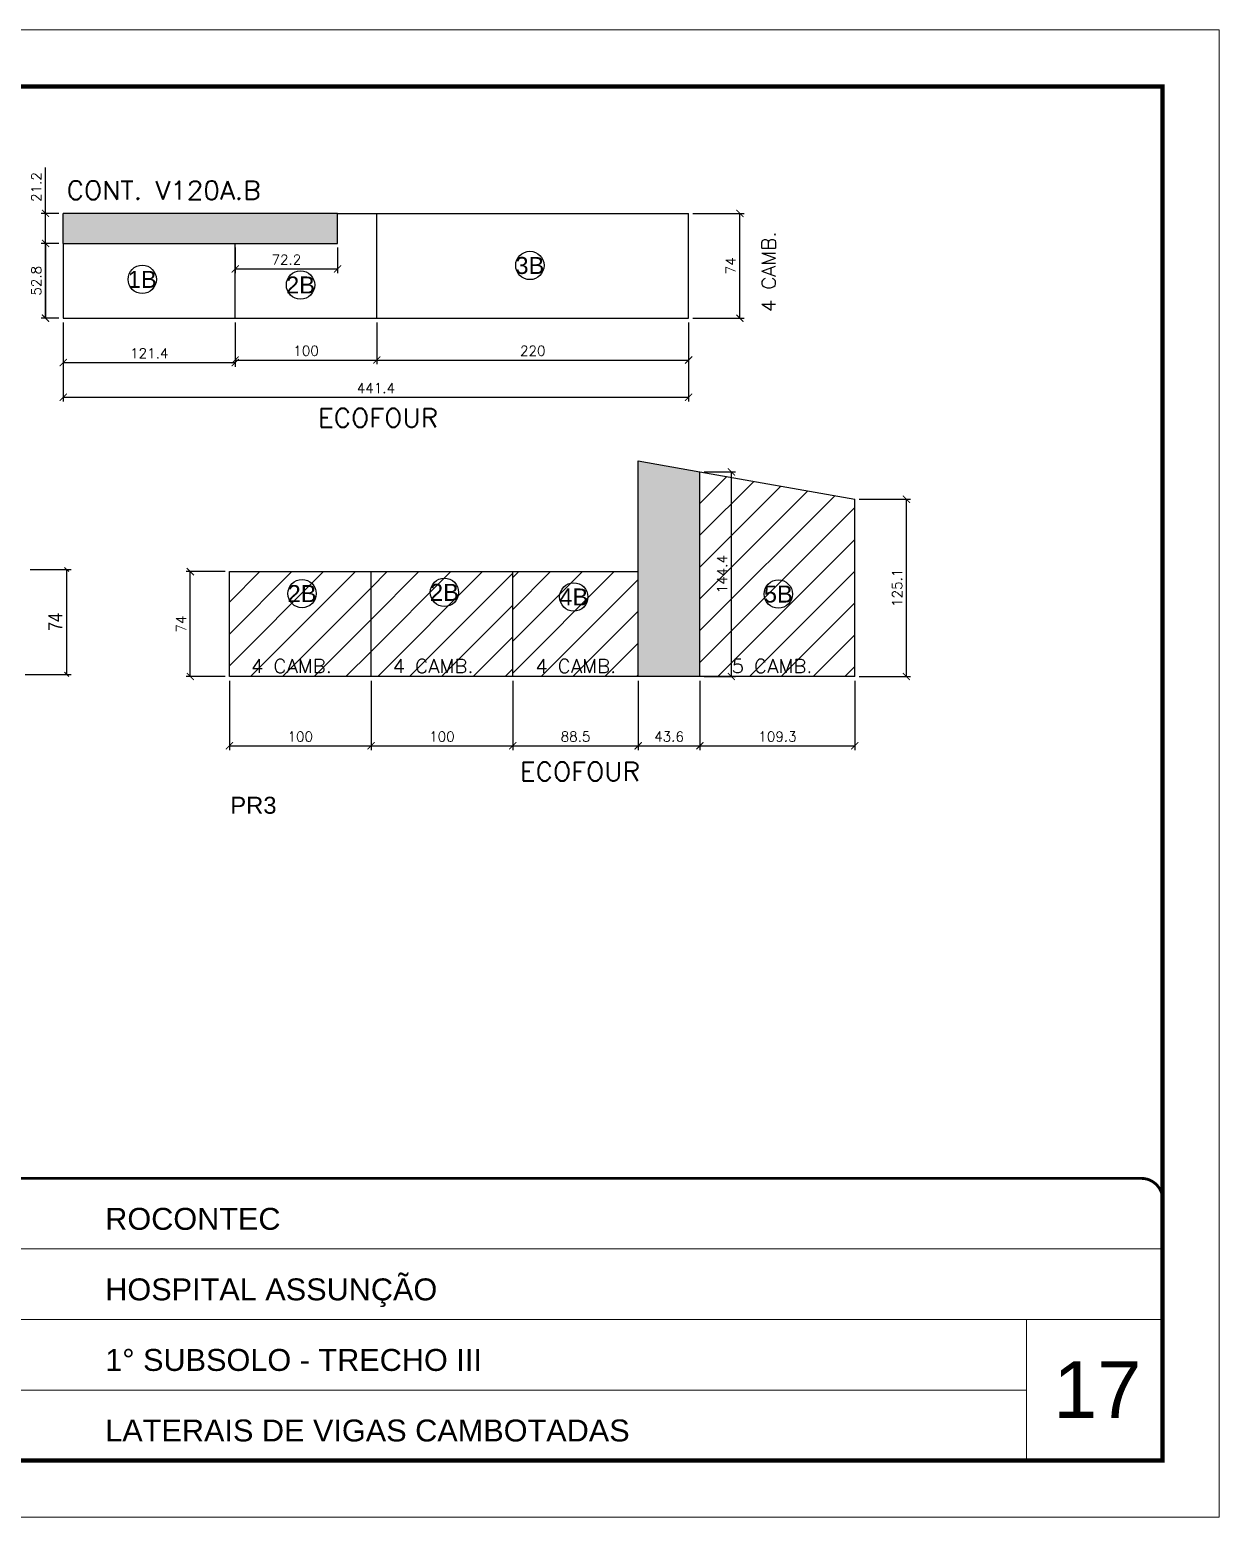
# Model space of a CAD drawing. Extents: x 2582 to 11841, y -26396 to 2611.
# Drawn here: x 3227 to 4067, y -3424 to -2374 of the extents above; entities that cross this region are included whole.
import ezdxf
from ezdxf.enums import TextEntityAlignment as Align

# ---------------------------------------------------------------- set-up
doc = ezdxf.new("R2010")
doc.units = 0
doc.linetypes.add('CONTINUO', pattern=[0])
doc.linetypes.add('DASHED', pattern=[0.75, 0.5, -0.25])
for name, color, linetype in [('5', 5, 'Continuous'), ('COTA', 241, 'Continuous'), ('Painéis', 200, 'Continuous'), ('Romaneio', 10, 'Continuous')]:
    doc.layers.add(name, color=color, linetype=linetype)
for name, color, linetype, lineweight in [('CARIMBO', 255, 'Continuous', 9), ('Folhas', 255, 'Continuous', 9), ('Hachura', 251, 'Continuous', 9), ('SARRAFO DE PRESSAO', 251, 'DASHED', 9), ('Texto Seção', 7, 'Continuous', 15)]:
    doc.layers.add(name, color=color, linetype=linetype, lineweight=lineweight)
doc.styles.add('ARIAL', font='arial.ttf')
doc.styles.add('COTA TECNICA', font='techl___.ttf', dxfattribs={"height": 10})
doc.styles.add('REGUA-120', font='ROMANS.shx', dxfattribs={"height": 15})
doc.styles.add('Romans', font='romans.shx')
doc.styles.get("Standard").update_dxf_attribs({"font": 'arial.ttf'})
doc.dimstyles.new('Cota Paínel', dxfattribs={"dimtxt": 7, "dimasz": 5, "dimexe": 3, "dimexo": 3, "dimgap": 3, "dimtad": 1, "dimdec": 1, "dimzin": 12, "dimdsep": 46, "dimtxsty": 'Romans', "dimblk": 'ARCHTICK', "dimcen": 0, "dimclrd": 4, "dimclre": 4, "dimclrt": 1, "dimadec": 1, "dimazin": 3, "dimtfac": 1, "dimtdec": 1, "dimtmove": 0, "dimatfit": 3, "dimldrblk": 'OBLIQUE', "dimfxl": 1, "dimtolj": 1, "dimtzin": 12, "dimarcsym": 0})
doc.dimstyles.new('PAINEL', dxfattribs={"dimtxt": 10, "dimasz": 3, "dimexe": 3, "dimexo": 3, "dimgap": 3, "dimtad": 1, "dimdec": 1, "dimzin": 12, "dimdsep": 46, "dimtxsty": 'COTA TECNICA', "dimblk1": 'OBLIQUE', "dimblk2": 'OBLIQUE', "dimsah": 1, "dimcen": 0.9, "dimclrd": 4, "dimclre": 4, "dimclrt": 240, "dimadec": 1, "dimazin": 3, "dimtfac": 1, "dimtdec": 1, "dimtmove": 0, "dimatfit": 3, "dimfxl": 1, "dimtolj": 1, "dimtzin": 12, "dimarcsym": 0})
pattern_1 = [(45, (-126439.366, -32905.08), (-11.2253202, 11.2253202), [])]

# ---------------------------------------------------------------- blocks, each defined once
blk = doc.blocks.new('9999999999')
at = {"color": 30, "linetype": 'CONTINUO'}
for p, q in [((98564.6, 34379.6), (99584, 34379.6)), ((98564.6, 34329.8), (99488, 34329.8)), ((99584, 34329.8), (99488, 34329.8)), ((99488, 34329.8), (99488, 34230.2)), ((98564.6, 34280), (99488, 34280))]:
    blk.add_line(p, q, dxfattribs=at)
at = {"color": 30, "linetype": 'CONTINUO', "const_width": 2}
blk.add_lwpolyline([(99584, 34230.2), (99584, 34414.4, 0.414214), (99569, 34429.4), (98229, 34429.4, 0.414214), (98214, 34414.4), (98214, 34245.2, 0.414214), (98229, 34230.2), (99584, 34230.2)], format="xyb", dxfattribs=at)
at = {"layer": 'Folhas'}
blk.add_lwpolyline([(98139, 34190.2), (99624, 34190.2), (99624, 35240.2), (98139, 35240.2)], close=True, dxfattribs=at)
at = {"layer": 'Folhas', "color": 30, "const_width": 3}
blk.add_lwpolyline([(98214, 34230.2), (99584, 34230.2), (99584, 35200.2), (98214, 35200.2)], close=True, dxfattribs=at)
at = {"color": 7, "linetype": 'Continuous', "ltscale": 5, "style": 'ARIAL'}
for s, height, p in [('ROCONTEC', 15.48, (98837.7, 34393.1)), ('HOSPITAL ASSUNÇÃO', 15.483, (98837.7, 34343.3)), ('1° SUBSOLO - TRECHO III', 15.483, (98837.7, 34293.5)), ('LATERAIS DE VIGAS CAMBOTADAS', 15.483, (98837.7, 34243.7))]:
    blk.add_text(s, height=height, dxfattribs=at).set_placement(p)
blk = doc.blocks.new('_ArchTick')
at = {"color": 0, "linetype": 'ByBlock', "const_width": 0.15}
blk.add_lwpolyline([(-0.5, -0.5), (0.5, 0.5)], dxfattribs=at)
blk = doc.blocks.new('*D592')
at = {"layer": 'COTA', "color": 4, "linetype": 'ByBlock', "lineweight": -2, "transparency": 16777216}
for p, q in [((3250.7, -2581.1), (3250.7, -2612.4)), ((3372.1, -2581.1), (3372.1, -2612.4)), ((3250.7, -2609.4), (3372.1, -2609.4))]:
    blk.add_line(p, q, dxfattribs=at)
at = {"layer": 'Defpoints', "color": 0, "linetype": 'ByBlock', "transparency": 16777216}
for p in [(3250.7, -2578.1), (3372.1, -2578.1), (3372.1, -2609.4)]:
    blk.add_point(p, dxfattribs=at)
at = {"layer": 'COTA', "color": 4, "linetype": 'ByBlock', "lineweight": -2, "transparency": 16777216, "xscale": 5, "yscale": 5, "zscale": 5, "rotation": 180}
blk.add_blockref('_ArchTick', (3250.7, -2609.4), dxfattribs=at)
at = {"layer": 'COTA', "color": 4, "linetype": 'ByBlock', "lineweight": -2, "transparency": 16777216, "xscale": 5, "yscale": 5, "zscale": 5}
blk.add_blockref('_ArchTick', (3372.1, -2609.4), dxfattribs=at)
at = {"layer": 'COTA', "color": 1, "linetype": 'ByBlock', "transparency": 16777216, "insert": (3311.4, -2602.9), "char_height": 7, "attachment_point": 5, "style": 'Romans'}
blk.add_mtext('\\A1;121.4', dxfattribs=at)
blk = doc.blocks.new('_Oblique')
at = {"color": 0, "linetype": 'ByBlock', "lineweight": -2}
blk.add_line((-0.5, -0.5), (0.5, 0.5), dxfattribs=at)
blk = doc.blocks.new('*D593')
at = {"layer": 'COTA', "color": 4, "linetype": 'ByBlock', "lineweight": -2, "transparency": 16777216}
for p, q in [((3250.7, -2581.1), (3250.7, -2636.9)), ((3692.1, -2581.1), (3692.1, -2636.9)), ((3250.7, -2633.9), (3692.1, -2633.9))]:
    blk.add_line(p, q, dxfattribs=at)
at = {"layer": 'Defpoints', "color": 0, "linetype": 'ByBlock', "transparency": 16777216}
for p in [(3250.7, -2578.1), (3692.1, -2578.1), (3692.1, -2633.9)]:
    blk.add_point(p, dxfattribs=at)
at = {"layer": 'COTA', "color": 4, "linetype": 'ByBlock', "lineweight": -2, "transparency": 16777216, "xscale": 5, "yscale": 5, "zscale": 5, "rotation": 180}
blk.add_blockref('_ArchTick', (3250.7, -2633.9), dxfattribs=at)
at = {"layer": 'COTA', "color": 4, "linetype": 'ByBlock', "lineweight": -2, "transparency": 16777216, "xscale": 5, "yscale": 5, "zscale": 5}
blk.add_blockref('_ArchTick', (3692.1, -2633.9), dxfattribs=at)
at = {"layer": 'COTA', "color": 1, "linetype": 'ByBlock', "transparency": 16777216, "insert": (3471.4, -2627.4), "char_height": 7, "attachment_point": 5, "style": 'Romans'}
blk.add_mtext('\\A1;441.4', dxfattribs=at)
blk = doc.blocks.new('*D90')
at = {"layer": 'COTA', "color": 4, "linetype": 'ByBlock', "lineweight": -2, "transparency": 16777216}
for p, q in [((3472.1, -2581.1), (3472.1, -2610.6)), ((3692.1, -2581.1), (3692.1, -2610.6)), ((3472.1, -2607.6), (3692.1, -2607.6))]:
    blk.add_line(p, q, dxfattribs=at)
at = {"layer": 'Defpoints', "color": 0, "linetype": 'ByBlock', "transparency": 16777216}
for p in [(3472.1, -2578.1), (3692.1, -2578.1), (3692.1, -2607.6)]:
    blk.add_point(p, dxfattribs=at)
at = {"layer": 'COTA', "color": 4, "linetype": 'ByBlock', "lineweight": -2, "transparency": 16777216, "xscale": 5, "yscale": 5, "zscale": 5, "rotation": 180}
blk.add_blockref('_ArchTick', (3472.1, -2607.6), dxfattribs=at)
at = {"layer": 'COTA', "color": 4, "linetype": 'ByBlock', "lineweight": -2, "transparency": 16777216, "xscale": 5, "yscale": 5, "zscale": 5}
blk.add_blockref('_ArchTick', (3692.1, -2607.6), dxfattribs=at)
at = {"layer": 'COTA', "color": 1, "linetype": 'ByBlock', "transparency": 16777216, "insert": (3582.1, -2601.1), "char_height": 7, "attachment_point": 5, "style": 'Romans'}
blk.add_mtext('\\A1;220', dxfattribs=at)
blk = doc.blocks.new('*D594')
at = {"layer": 'COTA', "color": 4, "linetype": 'ByBlock', "lineweight": -2, "transparency": 16777216}
for p, q in [((3695.1, -2504.1), (3731.3, -2504.1)), ((3728.3, -2578.1), (3728.3, -2504.1)), ((3695.1, -2578.1), (3731.3, -2578.1))]:
    blk.add_line(p, q, dxfattribs=at)
at = {"layer": 'Defpoints', "color": 0, "linetype": 'ByBlock', "transparency": 16777216}
for p in [(3692.1, -2504.1), (3728.3, -2504.1), (3692.1, -2578.1)]:
    blk.add_point(p, dxfattribs=at)
at = {"layer": 'COTA', "color": 4, "linetype": 'ByBlock', "lineweight": -2, "transparency": 16777216, "xscale": 5, "yscale": 5, "zscale": 5}
for p, rotation in [((3728.3, -2504.1), 90), ((3728.3, -2578.1), 270)]:
    blk.add_blockref('_ArchTick', p, dxfattribs=dict(at, rotation=rotation))
at = {"layer": 'COTA', "color": 1, "linetype": 'ByBlock', "transparency": 16777216, "insert": (3721.8, -2541.1), "char_height": 7, "attachment_point": 5, "rotation": 90, "style": 'Romans'}
blk.add_mtext('\\A1;74', dxfattribs=at)
blk = doc.blocks.new('*D595')
at = {"layer": 'COTA', "color": 4, "linetype": 'ByBlock', "lineweight": -2, "transparency": 16777216}
for p, q in [((3372.1, -2581.1), (3372.1, -2610.6)), ((3472.1, -2581.1), (3472.1, -2610.6)), ((3372.1, -2607.6), (3472.1, -2607.6))]:
    blk.add_line(p, q, dxfattribs=at)
at = {"layer": 'Defpoints', "color": 0, "linetype": 'ByBlock', "transparency": 16777216}
for p in [(3372.1, -2578.1), (3472.1, -2578.1), (3472.1, -2607.6)]:
    blk.add_point(p, dxfattribs=at)
at = {"layer": 'COTA', "color": 4, "linetype": 'ByBlock', "lineweight": -2, "transparency": 16777216, "xscale": 5, "yscale": 5, "zscale": 5, "rotation": 180}
blk.add_blockref('_ArchTick', (3372.1, -2607.6), dxfattribs=at)
at = {"layer": 'COTA', "color": 4, "linetype": 'ByBlock', "lineweight": -2, "transparency": 16777216, "xscale": 5, "yscale": 5, "zscale": 5}
blk.add_blockref('_ArchTick', (3472.1, -2607.6), dxfattribs=at)
at = {"layer": 'COTA', "color": 1, "linetype": 'ByBlock', "transparency": 16777216, "insert": (3422.1, -2601.1), "char_height": 7, "attachment_point": 5, "style": 'Romans'}
blk.add_mtext('\\A1;100', dxfattribs=at)
blk = doc.blocks.new('*D91')
at = {"layer": 'COTA', "color": 4, "linetype": 'ByBlock', "lineweight": -2, "transparency": 16777216}
for p, q in [((3227.3, -2755.5), (3256.2, -2755.5)), ((3253.2, -2829.5), (3253.2, -2755.5)), ((3223.8, -2829.5), (3256.2, -2829.5))]:
    blk.add_line(p, q, dxfattribs=at)
at = {"layer": 'Defpoints', "color": 0, "linetype": 'ByBlock', "transparency": 16777216}
for p in [(3224.3, -2755.5), (3253.2, -2755.5), (3220.8, -2829.5)]:
    blk.add_point(p, dxfattribs=at)
at = {"layer": 'COTA', "color": 4, "linetype": 'ByBlock', "lineweight": -2, "transparency": 16777216, "xscale": 3, "yscale": 3, "zscale": 3}
for p, rotation in [((3253.2, -2755.5), 90), ((3253.2, -2829.5), 270)]:
    blk.add_blockref('_Oblique', p, dxfattribs=dict(at, rotation=rotation))
at = {"layer": 'COTA', "color": 240, "linetype": 'ByBlock', "transparency": 16777216, "insert": (3245.1, -2792.5), "char_height": 10, "attachment_point": 5, "rotation": 90, "style": 'COTA TECNICA'}
blk.add_mtext('\\A1;74', dxfattribs=at)
blk = doc.blocks.new('*D599')
at = {"layer": 'COTA', "color": 4, "linetype": 'ByBlock', "lineweight": -2, "transparency": 16777216}
for p, q in [((3247.7, -2525.3), (3235.2, -2525.3)), ((3238.2, -2525.3), (3238.2, -2578.1)), ((3247.7, -2578.1), (3235.2, -2578.1))]:
    blk.add_line(p, q, dxfattribs=at)
at = {"layer": 'Defpoints', "color": 0, "linetype": 'ByBlock', "transparency": 16777216}
for p in [(3250.7, -2525.3), (3238.2, -2578.1), (3250.7, -2578.1)]:
    blk.add_point(p, dxfattribs=at)
at = {"layer": 'COTA', "color": 4, "linetype": 'ByBlock', "lineweight": -2, "transparency": 16777216, "xscale": 5, "yscale": 5, "zscale": 5}
for p, rotation in [((3238.2, -2525.3), 90), ((3238.2, -2578.1), 270)]:
    blk.add_blockref('_ArchTick', p, dxfattribs=dict(at, rotation=rotation))
at = {"layer": 'COTA', "color": 1, "linetype": 'ByBlock', "transparency": 16777216, "insert": (3231.7, -2551.7), "char_height": 7, "attachment_point": 5, "rotation": 90, "style": 'Romans'}
blk.add_mtext('\\A1;52.8', dxfattribs=at)
blk = doc.blocks.new('*D92')
at = {"layer": 'COTA', "color": 4, "linetype": 'ByBlock', "lineweight": -2, "transparency": 16777216}
for p, q in [((3247.7, -2525.3), (3235.2, -2525.3)), ((3238.2, -2578.1), (3238.2, -2525.3)), ((3247.7, -2578.1), (3235.2, -2578.1))]:
    blk.add_line(p, q, dxfattribs=at)
at = {"layer": 'Defpoints', "color": 0, "linetype": 'ByBlock', "transparency": 16777216}
for p in [(3238.2, -2525.3), (3250.7, -2525.3), (3250.7, -2578.1)]:
    blk.add_point(p, dxfattribs=at)
at = {"layer": 'COTA', "color": 4, "linetype": 'ByBlock', "lineweight": -2, "transparency": 16777216, "xscale": 5, "yscale": 5, "zscale": 5}
for p, rotation in [((3238.2, -2525.3), 90), ((3238.2, -2578.1), 270)]:
    blk.add_blockref('_ArchTick', p, dxfattribs=dict(at, rotation=rotation))
at = {"layer": 'COTA', "color": 1, "linetype": 'ByBlock', "transparency": 16777216, "insert": (3231.7, -2551.7), "char_height": 7, "attachment_point": 5, "rotation": 90, "style": 'Romans'}
blk.add_mtext('\\A1;52.8', dxfattribs=at)
blk = doc.blocks.new('*D600')
at = {"layer": 'COTA', "color": 4, "linetype": 'ByBlock', "lineweight": -2, "transparency": 16777216}
for p, q in [((3238.2, -2504.1), (3238.2, -2471.8)), ((3247.7, -2504.1), (3235.2, -2504.1)), ((3238.2, -2525.3), (3238.2, -2504.1)), ((3247.7, -2525.3), (3235.2, -2525.3))]:
    blk.add_line(p, q, dxfattribs=at)
at = {"layer": 'Defpoints', "color": 0, "linetype": 'ByBlock', "transparency": 16777216}
for p in [(3238.2, -2504.1), (3250.7, -2504.1), (3250.7, -2525.3)]:
    blk.add_point(p, dxfattribs=at)
at = {"layer": 'COTA', "color": 4, "linetype": 'ByBlock', "lineweight": -2, "transparency": 16777216, "xscale": 5, "yscale": 5, "zscale": 5}
for p, rotation in [((3238.2, -2504.1), 90), ((3238.2, -2525.3), 270)]:
    blk.add_blockref('_ArchTick', p, dxfattribs=dict(at, rotation=rotation))
at = {"layer": 'COTA', "color": 1, "linetype": 'ByBlock', "transparency": 16777216, "insert": (3231.7, -2485.5), "char_height": 7, "attachment_point": 5, "rotation": 90, "style": 'Romans'}
blk.add_mtext('\\A1;21.2', dxfattribs=at)
blk = doc.blocks.new('*D557')
at = {"layer": 'COTA', "color": 4, "linetype": 'ByBlock', "lineweight": -2, "transparency": 16777216}
for p, q in [((3368, -2834), (3368, -2882.9)), ((3468, -2834), (3468, -2882.9)), ((3368, -2879.9), (3468, -2879.9))]:
    blk.add_line(p, q, dxfattribs=at)
at = {"layer": 'Defpoints', "color": 0, "linetype": 'ByBlock', "transparency": 16777216}
for p in [(3368, -2831), (3468, -2831), (3468, -2879.9)]:
    blk.add_point(p, dxfattribs=at)
at = {"layer": 'COTA', "color": 4, "linetype": 'ByBlock', "lineweight": -2, "transparency": 16777216, "xscale": 5, "yscale": 5, "zscale": 5, "rotation": 180}
blk.add_blockref('_ArchTick', (3368, -2879.9), dxfattribs=at)
at = {"layer": 'COTA', "color": 4, "linetype": 'ByBlock', "lineweight": -2, "transparency": 16777216, "xscale": 5, "yscale": 5, "zscale": 5}
blk.add_blockref('_ArchTick', (3468, -2879.9), dxfattribs=at)
at = {"layer": 'COTA', "color": 1, "linetype": 'ByBlock', "transparency": 16777216, "insert": (3418, -2873.4), "char_height": 7, "attachment_point": 5, "style": 'Romans'}
blk.add_mtext('\\A1;100', dxfattribs=at)
blk = doc.blocks.new('*D558')
at = {"layer": 'COTA', "color": 4, "linetype": 'ByBlock', "lineweight": -2, "transparency": 16777216}
for p, q in [((3468, -2834), (3468, -2882.9)), ((3568, -2834), (3568, -2882.9)), ((3468, -2879.9), (3568, -2879.9))]:
    blk.add_line(p, q, dxfattribs=at)
at = {"layer": 'Defpoints', "color": 0, "linetype": 'ByBlock', "transparency": 16777216}
for p in [(3468, -2831), (3568, -2831), (3568, -2879.9)]:
    blk.add_point(p, dxfattribs=at)
at = {"layer": 'COTA', "color": 4, "linetype": 'ByBlock', "lineweight": -2, "transparency": 16777216, "xscale": 5, "yscale": 5, "zscale": 5, "rotation": 180}
blk.add_blockref('_ArchTick', (3468, -2879.9), dxfattribs=at)
at = {"layer": 'COTA', "color": 4, "linetype": 'ByBlock', "lineweight": -2, "transparency": 16777216, "xscale": 5, "yscale": 5, "zscale": 5}
blk.add_blockref('_ArchTick', (3568, -2879.9), dxfattribs=at)
at = {"layer": 'COTA', "color": 1, "linetype": 'ByBlock', "transparency": 16777216, "insert": (3518, -2873.4), "char_height": 7, "attachment_point": 5, "style": 'Romans'}
blk.add_mtext('\\A1;100', dxfattribs=at)
blk = doc.blocks.new('*D559')
at = {"layer": 'COTA', "color": 4, "linetype": 'ByBlock', "lineweight": -2, "transparency": 16777216}
for p, q in [((3568, -2834), (3568, -2882.9)), ((3656.5, -2834), (3656.5, -2882.9)), ((3568, -2879.9), (3656.5, -2879.9))]:
    blk.add_line(p, q, dxfattribs=at)
at = {"layer": 'Defpoints', "color": 0, "linetype": 'ByBlock', "transparency": 16777216}
for p in [(3568, -2831), (3656.5, -2831), (3656.5, -2879.9)]:
    blk.add_point(p, dxfattribs=at)
at = {"layer": 'COTA', "color": 4, "linetype": 'ByBlock', "lineweight": -2, "transparency": 16777216, "xscale": 5, "yscale": 5, "zscale": 5, "rotation": 180}
blk.add_blockref('_ArchTick', (3568, -2879.9), dxfattribs=at)
at = {"layer": 'COTA', "color": 4, "linetype": 'ByBlock', "lineweight": -2, "transparency": 16777216, "xscale": 5, "yscale": 5, "zscale": 5}
blk.add_blockref('_ArchTick', (3656.5, -2879.9), dxfattribs=at)
at = {"layer": 'COTA', "color": 1, "linetype": 'ByBlock', "transparency": 16777216, "insert": (3612.3, -2873.4), "char_height": 7, "attachment_point": 5, "style": 'Romans'}
blk.add_mtext('\\A1;88.5', dxfattribs=at)
blk = doc.blocks.new('*D560')
at = {"layer": 'COTA', "color": 4, "linetype": 'ByBlock', "lineweight": -2, "transparency": 16777216}
for p, q in [((3656.5, -2834), (3656.5, -2882.9)), ((3700.1, -2834), (3700.1, -2882.9)), ((3656.5, -2879.9), (3700.1, -2879.9))]:
    blk.add_line(p, q, dxfattribs=at)
at = {"layer": 'Defpoints', "color": 0, "linetype": 'ByBlock', "transparency": 16777216}
for p in [(3656.5, -2831), (3700.1, -2831), (3700.1, -2879.9)]:
    blk.add_point(p, dxfattribs=at)
at = {"layer": 'COTA', "color": 4, "linetype": 'ByBlock', "lineweight": -2, "transparency": 16777216, "xscale": 5, "yscale": 5, "zscale": 5, "rotation": 180}
blk.add_blockref('_ArchTick', (3656.5, -2879.9), dxfattribs=at)
at = {"layer": 'COTA', "color": 4, "linetype": 'ByBlock', "lineweight": -2, "transparency": 16777216, "xscale": 5, "yscale": 5, "zscale": 5}
blk.add_blockref('_ArchTick', (3700.1, -2879.9), dxfattribs=at)
at = {"layer": 'COTA', "color": 1, "linetype": 'ByBlock', "transparency": 16777216, "insert": (3678.3, -2873.4), "char_height": 7, "attachment_point": 5, "style": 'Romans'}
blk.add_mtext('\\A1;43.6', dxfattribs=at)
blk = doc.blocks.new('*D561')
at = {"layer": 'COTA', "color": 4, "linetype": 'ByBlock', "lineweight": -2, "transparency": 16777216}
for p, q in [((3700.1, -2834), (3700.1, -2882.9)), ((3809.4, -2834), (3809.4, -2882.9)), ((3700.1, -2879.9), (3809.4, -2879.9))]:
    blk.add_line(p, q, dxfattribs=at)
at = {"layer": 'Defpoints', "color": 0, "linetype": 'ByBlock', "transparency": 16777216}
for p in [(3700.1, -2831), (3809.4, -2831), (3809.4, -2879.9)]:
    blk.add_point(p, dxfattribs=at)
at = {"layer": 'COTA', "color": 4, "linetype": 'ByBlock', "lineweight": -2, "transparency": 16777216, "xscale": 5, "yscale": 5, "zscale": 5, "rotation": 180}
blk.add_blockref('_ArchTick', (3700.1, -2879.9), dxfattribs=at)
at = {"layer": 'COTA', "color": 4, "linetype": 'ByBlock', "lineweight": -2, "transparency": 16777216, "xscale": 5, "yscale": 5, "zscale": 5}
blk.add_blockref('_ArchTick', (3809.4, -2879.9), dxfattribs=at)
at = {"layer": 'COTA', "color": 1, "linetype": 'ByBlock', "transparency": 16777216, "insert": (3754.8, -2873.4), "char_height": 7, "attachment_point": 5, "style": 'Romans'}
blk.add_mtext('\\A1;109.3', dxfattribs=at)
blk = doc.blocks.new('*D562')
at = {"layer": 'COTA', "color": 4, "linetype": 'ByBlock', "lineweight": -2, "transparency": 16777216}
for p, q in [((3365, -2757), (3337.4, -2757)), ((3340.4, -2831), (3340.4, -2757)), ((3365, -2831), (3337.4, -2831))]:
    blk.add_line(p, q, dxfattribs=at)
at = {"layer": 'Defpoints', "color": 0, "linetype": 'ByBlock', "transparency": 16777216}
for p in [(3340.4, -2757), (3368, -2757), (3368, -2831)]:
    blk.add_point(p, dxfattribs=at)
at = {"layer": 'COTA', "color": 4, "linetype": 'ByBlock', "lineweight": -2, "transparency": 16777216, "xscale": 5, "yscale": 5, "zscale": 5}
for p, rotation in [((3340.4, -2757), 90), ((3340.4, -2831), 270)]:
    blk.add_blockref('_ArchTick', p, dxfattribs=dict(at, rotation=rotation))
at = {"layer": 'COTA', "color": 1, "linetype": 'ByBlock', "transparency": 16777216, "insert": (3333.9, -2794), "char_height": 7, "attachment_point": 5, "rotation": 90, "style": 'Romans'}
blk.add_mtext('\\A1;74', dxfattribs=at)
blk = doc.blocks.new('*D563')
at = {"layer": 'COTA', "color": 4, "linetype": 'ByBlock', "lineweight": -2, "transparency": 16777216}
for p, q in [((3812.4, -2705.9), (3848.8, -2705.9)), ((3845.8, -2831), (3845.8, -2705.9)), ((3812.4, -2831), (3848.8, -2831))]:
    blk.add_line(p, q, dxfattribs=at)
at = {"layer": 'Defpoints', "color": 0, "linetype": 'ByBlock', "transparency": 16777216}
for p in [(3809.4, -2705.9), (3845.8, -2705.9), (3809.4, -2831)]:
    blk.add_point(p, dxfattribs=at)
at = {"layer": 'COTA', "color": 4, "linetype": 'ByBlock', "lineweight": -2, "transparency": 16777216, "xscale": 5, "yscale": 5, "zscale": 5}
for p, rotation in [((3845.8, -2705.9), 90), ((3845.8, -2831), 270)]:
    blk.add_blockref('_ArchTick', p, dxfattribs=dict(at, rotation=rotation))
at = {"layer": 'COTA', "color": 1, "linetype": 'ByBlock', "transparency": 16777216, "insert": (3839.3, -2768.4), "char_height": 7, "attachment_point": 5, "rotation": 90, "style": 'Romans'}
blk.add_mtext('\\A1;125.1', dxfattribs=at)
blk = doc.blocks.new('*D564')
at = {"layer": 'COTA', "color": 4, "linetype": 'ByBlock', "lineweight": -2, "transparency": 16777216}
for p, q in [((3703.1, -2686.6), (3725.3, -2686.6)), ((3722.3, -2831), (3722.3, -2686.6)), ((3703.1, -2831), (3725.3, -2831))]:
    blk.add_line(p, q, dxfattribs=at)
at = {"layer": 'Defpoints', "color": 0, "linetype": 'ByBlock', "transparency": 16777216}
for p in [(3700.1, -2686.6), (3722.3, -2686.6), (3700.1, -2831)]:
    blk.add_point(p, dxfattribs=at)
at = {"layer": 'COTA', "color": 4, "linetype": 'ByBlock', "lineweight": -2, "transparency": 16777216, "xscale": 5, "yscale": 5, "zscale": 5}
for p, rotation in [((3722.3, -2686.6), 90), ((3722.3, -2831), 270)]:
    blk.add_blockref('_ArchTick', p, dxfattribs=dict(at, rotation=rotation))
at = {"layer": 'COTA', "color": 1, "linetype": 'ByBlock', "transparency": 16777216, "insert": (3715.8, -2758.8), "char_height": 7, "attachment_point": 5, "rotation": 90, "style": 'Romans'}
blk.add_mtext('\\A1;144.4', dxfattribs=at)
blk = doc.blocks.new('*D721')
at = {"layer": 'COTA', "color": 4, "linetype": 'ByBlock', "lineweight": -2, "transparency": 16777216}
for p, q in [((3372.1, -2528.3), (3372.1, -2546.3)), ((3444.3, -2528.3), (3444.3, -2546.3)), ((3372.1, -2543.3), (3444.3, -2543.3))]:
    blk.add_line(p, q, dxfattribs=at)
at = {"layer": 'Defpoints', "color": 0, "linetype": 'ByBlock', "transparency": 16777216}
for p in [(3372.1, -2525.3), (3444.3, -2525.3), (3444.3, -2543.3)]:
    blk.add_point(p, dxfattribs=at)
at = {"layer": 'COTA', "color": 4, "linetype": 'ByBlock', "lineweight": -2, "transparency": 16777216, "xscale": 5, "yscale": 5, "zscale": 5, "rotation": 180}
blk.add_blockref('_ArchTick', (3372.1, -2543.3), dxfattribs=at)
at = {"layer": 'COTA', "color": 4, "linetype": 'ByBlock', "lineweight": -2, "transparency": 16777216, "xscale": 5, "yscale": 5, "zscale": 5}
blk.add_blockref('_ArchTick', (3444.3, -2543.3), dxfattribs=at)
at = {"layer": 'COTA', "color": 1, "linetype": 'ByBlock', "transparency": 16777216, "insert": (3408.2, -2536.8), "char_height": 7, "attachment_point": 5, "style": 'Romans'}
blk.add_mtext('\\A1;72.2', dxfattribs=at)

msp = doc.modelspace()

# ---------------------------------------------------------------- hatches: boundary and pattern name
at = {"layer": 'COTA', "linetype": 'ByBlock'}
h = msp.add_hatch(dxfattribs=at)
h.set_pattern_fill('AR-CONC', color=256, scale=0.03)
h.set_pattern_definition([(50, (-129585.6607, -31663.1755), (5.46554007, -0.47817257), [0.5715, -6.2865]), (355, (-129585.661, -31663.1755), (-1.05730264, 5.73170536), [0.4572, -5.02921753]), (100.4514447, (-129585.2053, -31663.2154), (4.40823741, 5.25353256), [0.48570026, -5.34270734]), (46.1842, (-129585.661, -31661.6515), (8.13237123, -1.26126984), [0.85725, -9.42975]), (96.6355576, (-129584.983, -31661.757), (7.122124, 7.42278374), [0.7285507, -8.01406824]), (351.184151, (-129585.661, -31661.6515), (7.122124, 7.42278374), [0.685799, -7.54379196]), (21, (-129584.8987, -31662.0325), (4.54843174, -3.06795595), [0.5715, -6.2865]), (326, (-129584.899, -31662.0325), (1.85406085, 5.52563898), [0.4572, -5.0292]), (71.451445, (-129584.5197, -31662.288), (6.40249258, 2.45768307), [0.48570026, -5.34269813]), (37.5, (-129585.6607, -31663.1755), (0.092658098, 2.536651166), [0, -4.96824, 0, -5.1054, 0, -5.04825]), (7.5, (-129585.6607, -31663.1755), (2.004589875, 3.005417245), [0, -2.91084, 0, -4.85394, 0, -1.92405]), (327.5, (-129587.36, -31663.1755), (4.067717855, -0.17186232), [0, -1.905, 0, -5.9436, 0, -7.8867]), (317.5, (-129588.122, -31663.1755), (4.44387544, 0.76279473), [0, -2.4765, 0, -3.94716, 0, -5.6007])])
h.paths.add_polyline_path([(3444.27, -2525.34), (3444.27, -2504.14), (3250.67, -2504.14), (3250.67, -2525.34)])
h = msp.add_hatch(dxfattribs=at)
h.set_pattern_fill('AR-CONC', color=256, scale=0.03)
h.set_pattern_definition([(50, (-129120.3537, -30396.1665), (5.46554007, -0.47817257), [0.5715, -6.2865]), (355, (-129120.3537, -30396.1665), (-1.05730264, 5.73170536), [0.4572, -5.02921753]), (100.4514447, (-129119.898, -30396.2064), (4.40823741, 5.25353256), [0.48570026, -5.34270734]), (46.1842, (-129120.354, -30394.6425), (8.13237123, -1.26126984), [0.85725, -9.42975]), (96.6355576, (-129119.676, -30394.748), (7.122124, 7.42278374), [0.7285507, -8.01406824]), (351.184151, (-129120.354, -30394.6425), (7.122124, 7.42278374), [0.685799, -7.54379196]), (21, (-129119.5917, -30395.0235), (4.54843174, -3.06795595), [0.5715, -6.2865]), (326, (-129119.5917, -30395.0235), (1.85406085, 5.52563898), [0.4572, -5.0292]), (71.451445, (-129119.2126, -30395.279), (6.40249258, 2.45768307), [0.48570026, -5.34269813]), (37.5, (-129120.3537, -30396.1665), (0.092658098, 2.536651166), [0, -4.96824, 0, -5.1054, 0, -5.04825]), (7.5, (-129120.3537, -30396.1665), (2.004589875, 3.005417245), [0, -2.91084, 0, -4.85394, 0, -1.92405]), (327.5, (-129122.053, -30396.1665), (4.067717855, -0.17186232), [0, -1.905, 0, -5.9436, 0, -7.8867]), (317.5, (-129122.815, -30396.1665), (4.44387544, 0.76279473), [0, -2.4765, 0, -3.94716, 0, -5.6007])])
h.paths.add_polyline_path([(3656.5, -2831), (3700.1, -2831), (3700.1, -2686.55), (3656.5, -2678.85)])
at = {"layer": 'Hachura', "linetype": 'ByBlock'}
h = msp.add_hatch(dxfattribs=at)
h.set_pattern_fill('ANSI31', color=256, scale=5)
h.set_pattern_definition([(45, (-126468.866, -32905.08), (-11.2253202, 11.2253202), [])])
h.paths.add_polyline_path([(3809.4, -2705.86), (3700.1, -2686.55), (3700.1, -2831), (3809.4, -2831)])
h = msp.add_hatch(dxfattribs=at)
h.set_pattern_fill('ANSI31', color=256, scale=5)
h.set_pattern_definition(pattern_1)
h.paths.add_polyline_path([(3368, -2757), (3368, -2831), (3468, -2831), (3468, -2757)])
h = msp.add_hatch(dxfattribs=at)
h.set_pattern_fill('ANSI31', color=256, scale=5)
h.set_pattern_definition(pattern_1)
h.paths.add_polyline_path([(3468, -2757), (3468, -2831), (3568, -2831), (3568, -2757)])
h = msp.add_hatch(dxfattribs=at)
h.set_pattern_fill('ANSI31', color=256, scale=5)
h.set_pattern_definition([(45, (-126439.366, -33020.383), (-11.2253202, 11.2253202), [])])
h.paths.add_polyline_path([(3656.5, -2757), (3568, -2757), (3568, -2831), (3656.5, -2831)])

# ---------------------------------------------------------------- linework, layer by layer
at = {"layer": 'COTA', "linetype": 'ByBlock'}
for p, q in [((3444.27, -2504.14), (3250.67, -2504.14)), ((3250.67, -2525.34), (3250.67, -2504.14)), ((3656.5, -2678.85), (3700.1, -2686.55)), ((3656.5, -2757), (3656.5, -2678.85)), ((3700.1, -2831), (3656.5, -2831))]:
    msp.add_line(p, q, dxfattribs=at)
at = {"layer": 'Painéis', "linetype": 'ByBlock'}
for p, q in [((3444.27, -2504.14), (3692.07, -2504.14)), ((3444.27, -2525.34), (3444.27, -2504.14)), ((3472.07, -2578.14), (3472.07, -2504.14)), ((3692.07, -2578.14), (3692.07, -2504.14)), ((3250.67, -2525.34), (3250.67, -2578.14)), ((3250.67, -2525.34), (3444.27, -2525.34)), ((3372.07, -2578.14), (3372.07, -2525.34)), ((3250.67, -2578.14), (3444.27, -2578.14)), ((3444.27, -2578.14), (3692.07, -2578.14)), ((3700.1, -2831), (3700.1, -2686.55)), ((3700.1, -2686.55), (3809.4, -2705.86)), ((3809.4, -2831), (3809.4, -2705.86)), ((3368, -2831), (3368, -2757)), ((3368, -2757), (3656.5, -2757)), ((3468, -2831), (3468, -2757)), ((3568, -2831), (3568, -2757)), ((3656.5, -2831), (3656.5, -2757)), ((3656.5, -2831), (3368, -2831)), ((3809.4, -2831), (3700.1, -2831))]:
    msp.add_line(p, q, dxfattribs=at)
at = {"layer": 'Romaneio', "color": 1, "linetype": 'ByBlock'}
for centre in [(3306.47, -2550.69), (3580.07, -2540.87), (3418.19, -2554.65), (3419.28, -2772.49), (3519.76, -2771.6), (3611.06, -2774.89), (3755.42, -2772.79)]:
    msp.add_circle(centre, 10, dxfattribs=at)

# ---------------------------------------------------------------- block references
at = {"layer": 'SARRAFO DE PRESSAO', "color": 6, "linetype": 'ByBlock'}
msp.add_blockref('9999999999', (-95557.34, -37614.68), dxfattribs=at)

# ---------------------------------------------------------------- texts
at = {"layer": '5', "linetype": 'Continuous'}
msp.add_text('PR3', height=12, rotation=0.00004, dxfattribs=at).set_placement((3368.64, -2927.89))
at = {"layer": 'CARIMBO', "style": 'ARIAL'}
msp.add_text('17', height=40, dxfattribs=at).set_placement((3949.49, -3354.33))
at = {"layer": 'Romaneio', "color": 255, "linetype": 'ByBlock', "style": 'ARIAL'}
for s, p in [('3B', (3580.07, -2540.87)), ('1B', (3306.47, -2550.69)), ('2B', (3418.19, -2554.65)), ('2B', (3419.28, -2772.49)), ('2B', (3519.76, -2771.6)), ('4B', (3611.06, -2774.89)), ('5B', (3755.42, -2772.79))]:
    msp.add_text(s, height=12, dxfattribs=at).set_placement(p, align=Align.MIDDLE_CENTER)
at = {"layer": 'Texto Seção', "style": 'REGUA-120', "width": 1.05}
for s, height, p in [('CONT. V120A.B', 13, (3253.07, -2494.33)), ('ECOFOUR', 13, (3430.47, -2654.92)), ('4 CAMB.', 9.75, (3383.28, -2828.53)), ('4 CAMB.', 9.75, (3483.28, -2828.53)), ('4 CAMB.', 9.75, (3583.93, -2828.53)), ('5 CAMB.', 9.75, (3722.5, -2828.53)), ('ECOFOUR', 13, (3572.96, -2904.58))]:
    msp.add_text(s, height=height, dxfattribs=at).set_placement(p)
msp.add_text('4 CAMB.', height=9.75, rotation=90, dxfattribs=at).set_placement((3753.55, -2573.79))

# ---------------------------------------------------------------- dimensions: what is measured, and where the dimension line sits
at = {"layer": 'COTA', "linetype": 'ByBlock'}
for base, p1, p2, dimstyle, picture, middle in [((3238.17, -2504.14), (3250.67, -2525.34), (3250.67, -2504.14), 'Cota Paínel', '*D600', (3231.67, -2485.47)), ((3728.29, -2504.14), (3692.07, -2578.14), (3692.07, -2504.14), 'Cota Paínel', '*D594', (3721.79, -2541.14)), ((3238.17, -2578.14), (3250.67, -2525.34), (3250.67, -2578.14), 'Cota Paínel', '*D599', (3231.67, -2551.74)), ((3722.2873, -2686.5531), (3700.1025, -2831.0017), (3700.1025, -2686.5531), 'Cota Paínel', '*D564', (3715.7873, -2758.7774)), ((3845.83, -2705.86), (3809.4, -2831), (3809.4, -2705.86), 'Cota Paínel', '*D563', (3839.33, -2768.43)), ((3253.2, -2755.47), (3220.81, -2829.47), (3224.31, -2755.47), 'PAINEL', '*D91', (3245.13, -2792.47)), ((3340.41, -2757), (3368, -2831), (3368, -2757), 'Cota Paínel', '*D562', (3333.91, -2794))]:
    dim = msp.add_linear_dim(base=base, p1=p1, p2=p2, angle=90, dimstyle=dimstyle, dxfattribs=at)
    dim.commit()
    dim.dimension.update_dxf_attribs({"geometry": picture, "text_midpoint": middle})
dim = msp.add_linear_dim(base=(3238.17, -2525.34), p1=(3250.67, -2578.14), p2=(3250.67, -2525.34), angle=90, dimstyle='Cota Paínel', override={"dimtmove": 1}, dxfattribs=at)
dim.commit()
dim.dimension.update_dxf_attribs({"geometry": '*D92', "text_midpoint": (3231.67, -2551.74)})
for base, p1, p2, picture, middle in [((3444.27, -2543.34), (3372.07, -2525.34), (3444.27, -2525.34), '*D721', (3408.17, -2536.84)), ((3372.07, -2609.35), (3250.67, -2578.14), (3372.07, -2578.14), '*D592', (3311.37, -2602.85)), ((3692.07, -2633.94), (3250.67, -2578.14), (3692.07, -2578.14), '*D593', (3471.37, -2627.44)), ((3472.07, -2607.56), (3372.07, -2578.14), (3472.07, -2578.14), '*D595', (3422.07, -2601.06)), ((3692.07, -2607.56), (3472.07, -2578.14), (3692.07, -2578.14), '*D90', (3582.07, -2601.06)), ((3468, -2879.94), (3368, -2831), (3468, -2831), '*D557', (3418, -2873.44))]:
    dim = msp.add_linear_dim(base=base, p1=p1, p2=p2, dimstyle='Cota Paínel', dxfattribs=at)
    dim.commit()
    dim.dimension.update_dxf_attribs({"geometry": picture, "text_midpoint": middle})
for base, p1, p2, picture, middle in [((3568, -2879.94), (3468, -2831), (3568, -2831), '*D558', (3518, -2873.44)), ((3656.5, -2879.94), (3568, -2831), (3656.5, -2831), '*D559', (3612.25, -2873.44)), ((3700.1, -2879.94), (3656.5, -2831), (3700.1, -2831), '*D560', (3678.3, -2873.44)), ((3809.4, -2879.94), (3700.1, -2831), (3809.4, -2831), '*D561', (3754.75, -2873.44))]:
    dim = msp.add_linear_dim(base=base, p1=p1, p2=p2, dimstyle='Cota Paínel', override={"dimtmove": 1}, dxfattribs=at)
    dim.commit()
    dim.dimension.update_dxf_attribs({"geometry": picture, "text_midpoint": middle})

doc.saveas('drawing.dxf')
